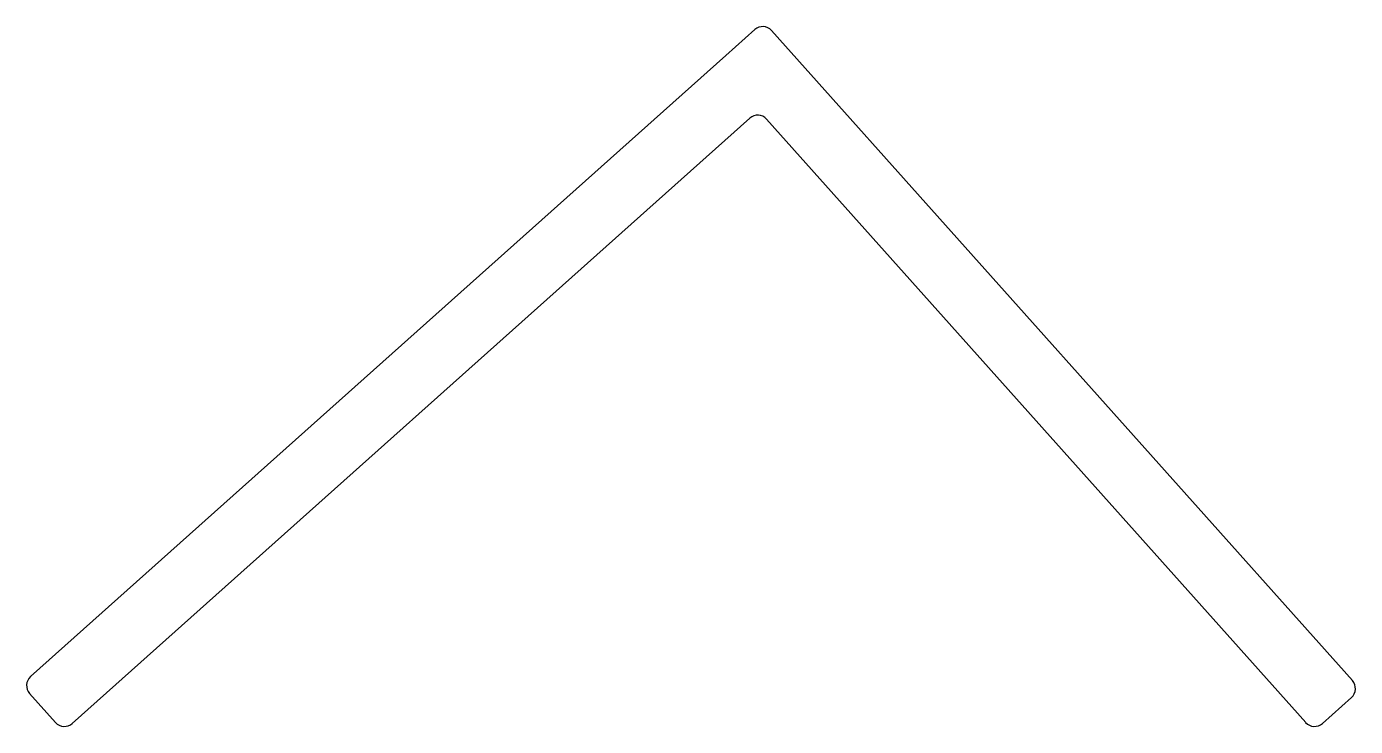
# Model space of a CAD drawing. Header units: inches. Extents: x -20.9 to 21.5, y -0.2 to 22.2.
import ezdxf

# ---------------------------------------------------------------- set-up
doc = ezdxf.new("R2010")
doc.units = ezdxf.units.IN
doc.header["$MEASUREMENT"] = 0
doc.layers.add('BEAD', color=152, linetype='Continuous')

msp = doc.modelspace()

# ---------------------------------------------------------------- linework, layer by layer
at = {"layer": 'BEAD', "color": 7, "linetype": 'Continuous'}
for p, q in [((2.307, 22.073), (1.383, 21.247)), ((21.379, 1.297), (2.843, 22.043)), ((1.383, 21.247), (-20.803, 1.425)), ((1.383, 21.247), (1.383, 21.247)), ((-19.47, -0.066), (2.148, 19.249)), ((2.684, 19.219), (19.888, -0.036)), ((-20.833, 0.888), (-20.007, -0.036)), ((20.424, -0.066), (21.349, 0.76))]:
    msp.add_line(p, q, dxfattribs=at)
for centre, start, end in [((2.56, 21.789), 41.78, 131.78), ((2.401, 18.965), 41.78, 131.78), ((-20.55, 1.142), 131.78, 221.78), ((21.096, 1.044), 311.78, 41.78), ((-19.723, 0.217), 221.78, 311.78), ((20.171, 0.218), 221.78, 311.78)]:
    msp.add_arc(centre, 0.38, start, end, dxfattribs=at)

doc.saveas('drawing.dxf')
